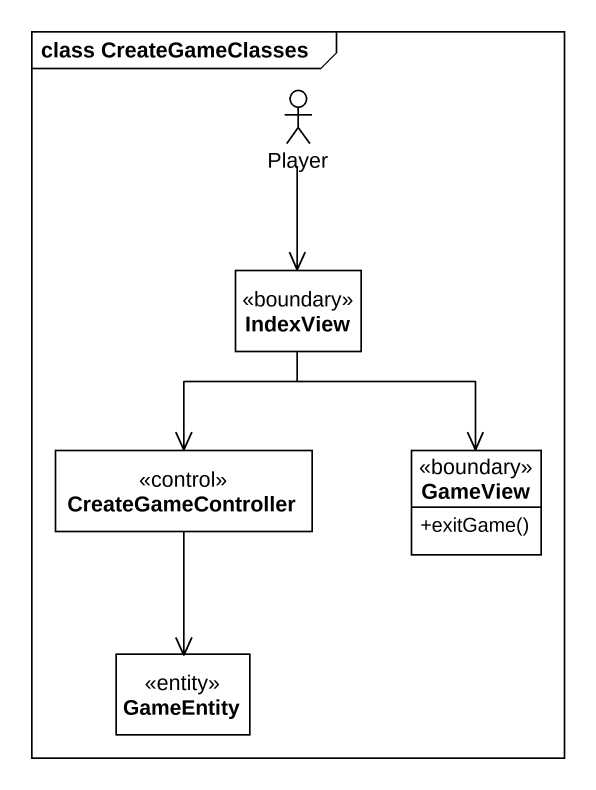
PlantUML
@startuml
mainframe class CreateGameClasses
allowmixing
hide circle
hide empty members
skinparam classAttributeIconSize 0
actor Player
class IndexView <<boundary>>
class CreateGameController <<control>>
class GameView <<boundary>> {
  +exitGame()
}
class GameEntity <<entity>>
Player --> IndexView
IndexView --> CreateGameController
IndexView --> GameView
CreateGameController --> GameEntity
@enduml
